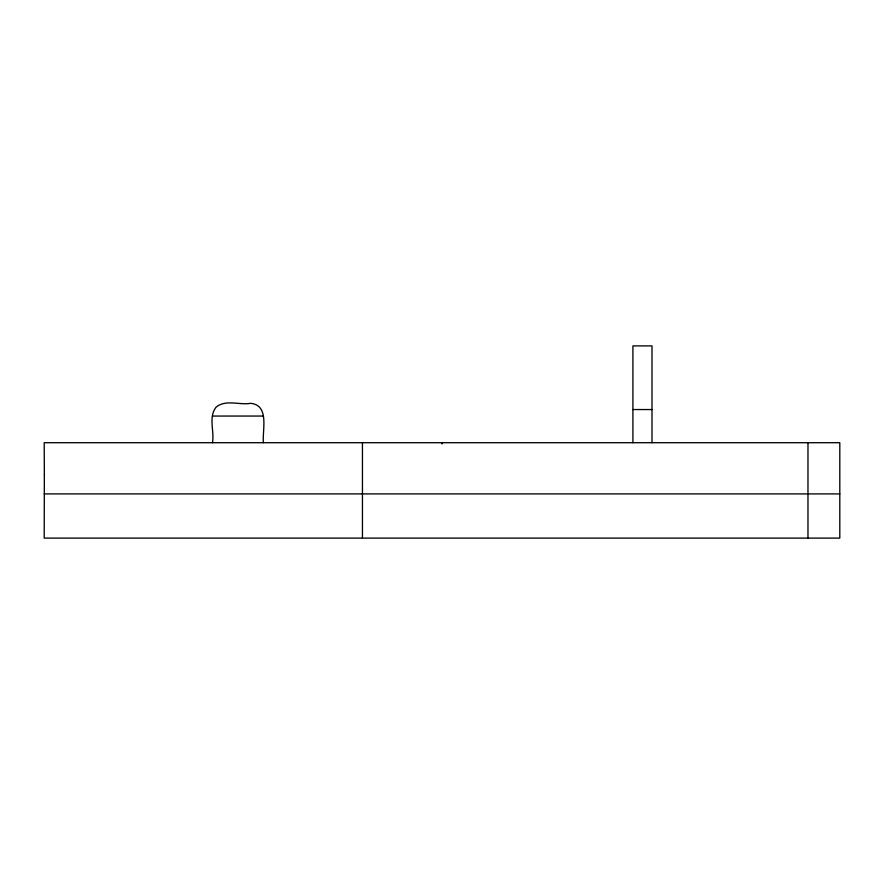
<?xml version="1.0" encoding="UTF-8"?>
<svg xmlns="http://www.w3.org/2000/svg" width="884" height="884" viewBox="0 0 884 884"><rect width="100%" height="100%" fill="white"/><g stroke="black" fill="none" stroke-linecap="round" stroke-linejoin="round"><path stroke-width="1.33" d="M212.469 442.707C214.591 431.215 208.127 417.005 216.193 407.06C225.785 399.192 239.52 405.303 250.636 403.325C269.819 405.203 262.161 430.331 263.388 442.707M632.911 409.546L652.005 409.546M212.469 416.055L263.388 416.055M44.2 493.902L839.8 493.902M807.976 442.707L807.976 538.102M652.005 442.707L652.005 345.898L632.911 345.898L632.911 442.707M442.011 442.707L442.011 443.934M362.44 442.707L362.44 538.102M44.355 474.609L44.2 538.102L839.8 538.102L839.8 442.707L44.2 442.707L44.355 474.609"/></g></svg>
